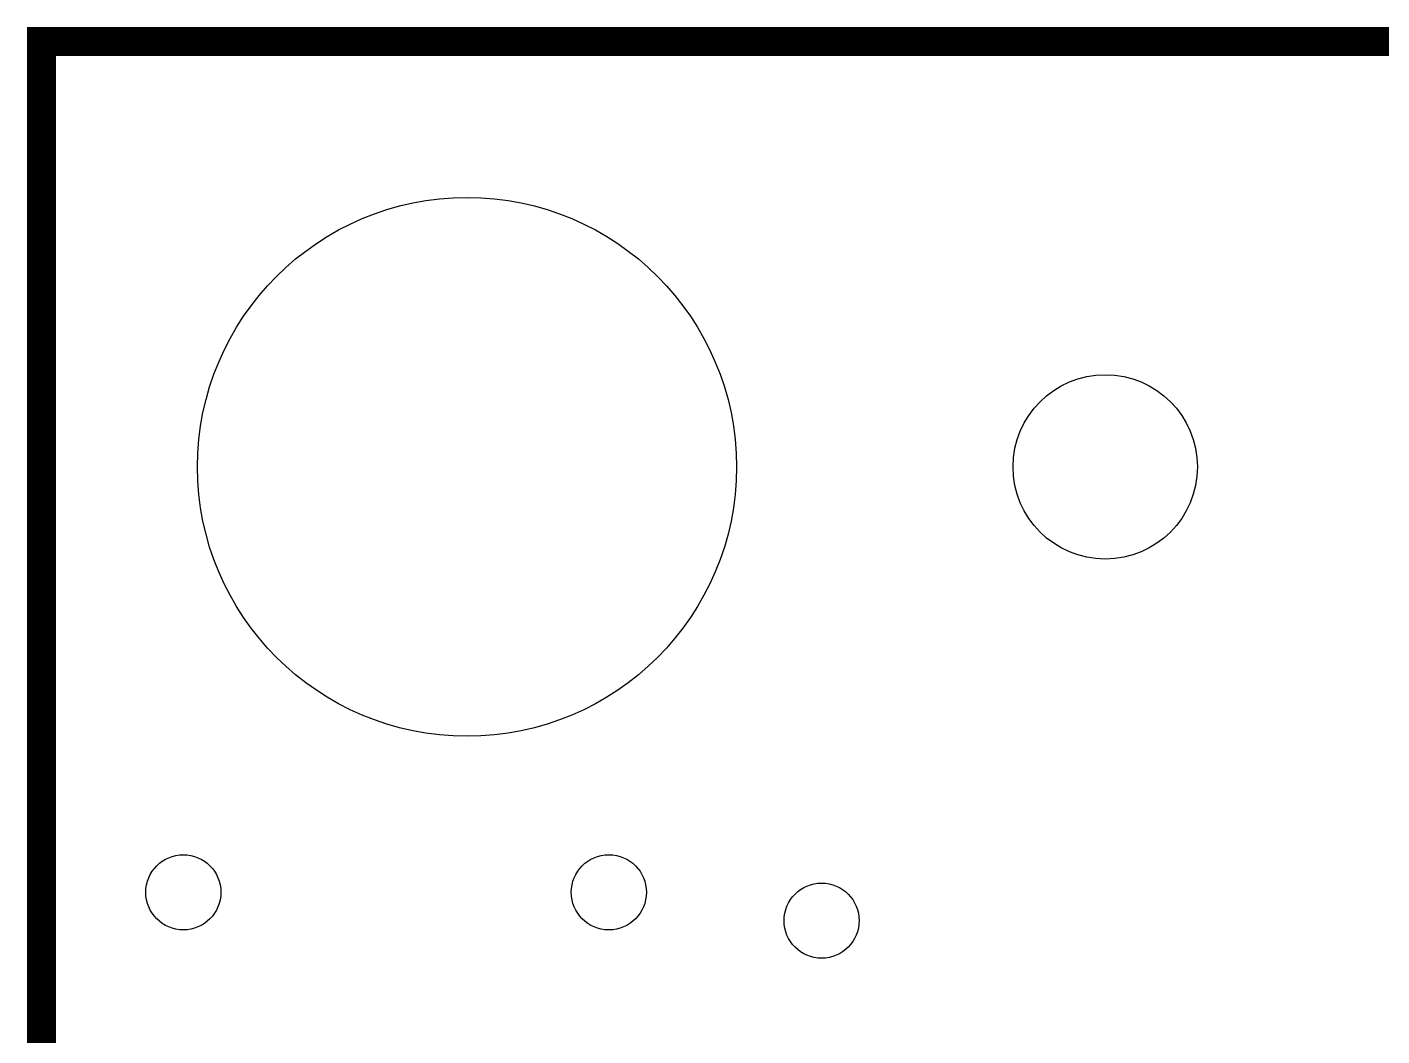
# Model space of a CAD drawing. Extents: x -0.1 to 57.1, y -0.1 to 42.5.
# Drawn here: x -0.1 to 9.45, y 27.99 to 35.1 of the extents above; entities that cross this region are included whole.
import ezdxf

# ---------------------------------------------------------------- set-up
doc = ezdxf.new("R2010")
doc.units = 0
doc.layers.get('0').update_dxf_attribs({"linetype": 'CONTINUOUS'})
doc.layers.add('03_ASSY2_GBR', color=7, linetype='CONTINUOUS')

# ---------------------------------------------------------------- blocks, each defined once
blk = doc.blocks.new('ROUND_125')
blk.add_circle((0, 0), 1.9)
blk = doc.blocks.new('ROUND_127')
blk.add_circle((0, 0), 0.65)
blk = doc.blocks.new('ROUND_177')
blk.add_circle((0, 0), 0.265)

msp = doc.modelspace()

# ---------------------------------------------------------------- linework, layer by layer
at = {"layer": '03_ASSY2_GBR', "const_width": 0.2032}
msp.add_lwpolyline([(0, 0), (57, 0), (57, 35), (0, 35), (0, 0)], dxfattribs=at)

# ---------------------------------------------------------------- block references
at = {"layer": '03_ASSY2_GBR'}
for name, p in [('ROUND_125', (3, 32)), ('ROUND_127', (7.5, 32)), ('ROUND_177', (1, 29)), ('ROUND_177', (4, 29)), ('ROUND_177', (5.5, 28.8))]:
    msp.add_blockref(name, p, dxfattribs=at)

doc.saveas('drawing.dxf')
